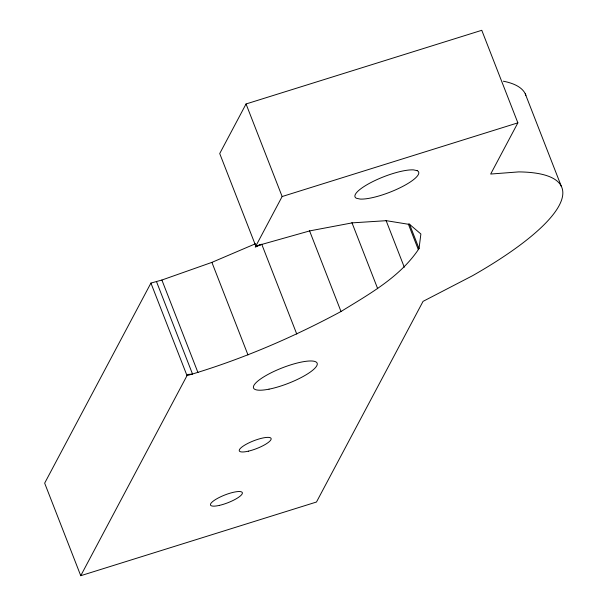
<?xml version="1.0" encoding="UTF-8"?>
<svg xmlns="http://www.w3.org/2000/svg" width="606" height="606" viewBox="0 0 606 606"><rect width="100%" height="100%" fill="white"/><g stroke="black" fill="none" stroke-linecap="round" stroke-linejoin="round"><path stroke-width="0.91" d="M150.924 283.078L187.012 375.637C240.468 359.926 291.971 337.898 341.011 311.499C369.395 293.948 400.157 277.109 419.034 248.581L420.882 233.992L409.724 224.478L386.325 220.682L352.268 222.856L309.878 230.863L255.808 246.104L219.72 153.545L246.051 103.974L481.778 30.3L517.865 122.851L490.678 174.043L518.713 171.899A238.991 58.221 -21.3 0 1 472.513 275.73L423.056 301.364L316.476 502.026L80.749 575.7L44.662 483.149L150.924 283.078L161.885 280.033L211.895 262.375L255.55 243.726M80.749 575.7L187.625 374.47L192.549 374.099L156.462 281.54M517.865 122.851L282.138 196.533L255.247 247.15L261.095 244.491L255.641 246.415M525.25 93.794L561.338 186.345M409.406 223.894L419.034 248.581M408.315 223.962L418.284 249.528M386.083 220.516L404.3 267.238M351.912 222.591L377.69 288.698M309.393 230.409L341.011 311.499M246.051 103.974L282.138 196.533M261.716 244.18L296.773 334.088M211.895 262.375L247.983 354.927M161.885 280.033L197.973 372.592M503.359 81.212A238.991 58.221 -21.3 0 1 525.902 95.347M417.186 170.665L413.565 169.892A34.141 8.317 -21.3 0 0 372.963 181.512A34.141 8.317 -21.3 0 0 356.487 198.291L360.108 199.063A34.141 8.317 -21.3 0 0 400.71 187.443A34.141 8.317 -21.3 0 0 417.186 170.665M269.041 389.158A34.141 8.317 -21.3 0 0 317.279 364.077A34.141 8.317 -21.3 0 0 269.67 373.538A34.141 8.317 -21.3 0 0 269.041 389.158M248.346 451.175A17.074 4.159 -21.3 0 0 271.117 438.524A17.074 4.159 -21.3 0 0 246.112 444.319A17.074 4.159 -21.3 0 0 248.346 451.175M219.577 505.343A17.074 4.159 -21.3 0 0 242.347 492.693A17.074 4.159 -21.3 0 0 217.342 498.48A17.074 4.159 -21.3 0 0 219.577 505.343"/></g></svg>
